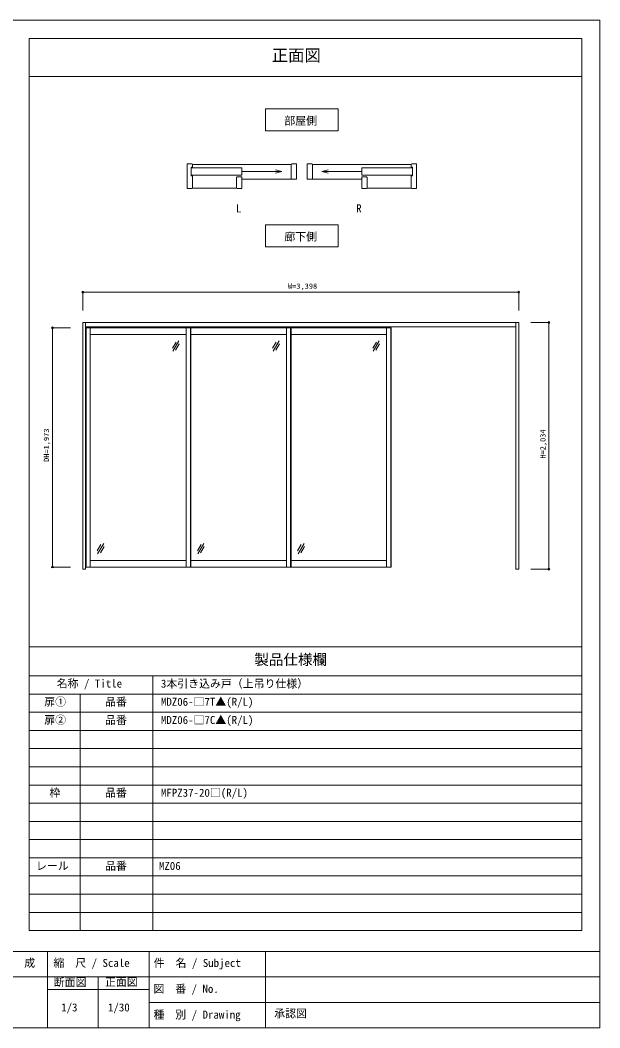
# Model space of a CAD drawing. Units: millimetres on the paper, enlarged 5 times, with parts at other scales. Extents: x -992 to 1008, y -685 to 700.
# Drawn here: x 210 to 1008, y -685 to 700 of the extents above; entities that cross this region are included whole.
import ezdxf
from ezdxf.enums import TextEntityAlignment as Align

# ---------------------------------------------------------------- set-up
doc = ezdxf.new("R2010")
doc.units = ezdxf.units.MM
doc.header["$LTSCALE"] = 5
doc.header["$PDMODE"] = 32
doc.header["$PDSIZE"] = 2.5
for name, color, linetype, lineweight in [('1-0_H-SYM', 7, 'Continuous', 20), ('1-1_0', 7, 'Continuous', 20), ('3-0', 7, 'Continuous', 20)]:
    doc.layers.add(name, color=color, linetype=linetype, lineweight=lineweight)
doc.styles.add('ＭＳ ゴシック', font='')
doc.styles.get('ＭＳ ゴシック').set_extended_font_data('MS Gothic')

msp = doc.modelspace()

# ---------------------------------------------------------------- linework, layer by layer
at = {"layer": '1-0_H-SYM'}
for p, q in [((222.5, -161.25), (222.5, 675)), ((222.5, -201.25), (982.5, -201.25))]:
    msp.add_line(p, q, dxfattribs=at)
at = {"layer": '1-1_0'}
for p, q in [((982.5, 675), (222.5, 675)), ((982.5, -551.25), (982.5, 675)), ((222.5, 622.5), (982.5, 622.5)), ((982.5, -161.25), (982.5, 622.5)), ((222.5, -551.25), (222.5, -161.25)), ((222.5, -161.25), (982.5, -161.25)), ((222.5, -161.25), (982.5, -161.25)), ((392.5, -551.25), (392.5, -201.25)), ((222.5, -226.25), (982.5, -226.25)), ((292.5, -551.25), (292.5, -226.25)), ((222.5, -251.25), (982.5, -251.25)), ((222.5, -276.25), (982.5, -276.25)), ((222.5, -301.25), (982.5, -301.25)), ((222.5, -326.25), (982.5, -326.25)), ((222.5, -351.25), (982.5, -351.25)), ((222.5, -376.25), (982.5, -376.25)), ((222.5, -401.25), (982.5, -401.25)), ((222.5, -426.25), (982.5, -426.25)), ((222.5, -451.25), (982.5, -451.25)), ((222.5, -476.25), (982.5, -476.25)), ((222.5, -501.25), (982.5, -501.25)), ((222.5, -526.25), (982.5, -526.25)), ((222.5, -551.25), (982.5, -551.25)), ((1007.5, -580), (-992.5, -580)), ((247.5, -580), (247.5, -685)), ((387.5, -580), (387.5, -685)), ((547.5, -580), (547.5, -685)), ((1007.5, -615), (-587.5, -615)), ((317.5, -615), (317.5, -685)), ((387.5, -632.5), (247.5, -632.5)), ((1007.5, -650), (387.5, -650))]:
    msp.add_line(p, q, dxfattribs=at)
msp.add_lwpolyline([(-992.5, -685), (1007.5, -685), (1007.5, 700), (-992.5, 700)], close=True, dxfattribs=at)
msp.add_lwpolyline([(222.5, -161.25), (222.5, 622.5), (982.5, 622.5)], dxfattribs=at)
at = {"layer": '3-0'}
for p, q in [((446.179, 502.594), (439.729, 502.594)), ((439.729, 468.394), (439.729, 502.594)), ((446.929, 501.694), (582.829, 501.694)), ((582.829, 501.844), (582.829, 481.294)), ((590.029, 481.294), (590.029, 502.594)), ((605.029, 481.294), (605.029, 502.594)), ((612.229, 501.844), (612.229, 481.294)), ((748.129, 501.694), (612.229, 501.694)), ((748.879, 502.594), (755.329, 502.594)), ((755.329, 468.394), (755.329, 502.594)), ((445.429, 497.794), (445.429, 486.019)), ((446.929, 497.794), (445.429, 497.794)), ((445.429, 496.894), (514.935, 496.894)), ((514.935, 486.994), (445.429, 486.994)), ((445.429, 486.019), (446.929, 486.019)), ((514.935, 496.894), (514.935, 486.994)), ((514.935, 491.944), (570.104, 491.944)), ((570.104, 491.944), (561.41, 494.273)), ((570.104, 491.944), (561.41, 489.614)), ((624.955, 491.944), (633.648, 494.273)), ((624.955, 491.944), (633.648, 489.614)), ((680.124, 491.944), (624.955, 491.944)), ((749.629, 496.894), (680.124, 496.894)), ((680.124, 496.894), (680.124, 486.994)), ((680.124, 486.994), (749.629, 486.994)), ((748.129, 497.794), (749.629, 497.794)), ((749.629, 486.019), (748.129, 486.019)), ((749.629, 497.794), (749.629, 486.019)), ((514.935, 468.394), (514.935, 484.594)), ((514.935, 481.294), (590.029, 481.294)), ((680.124, 481.294), (605.029, 481.294)), ((680.124, 468.394), (680.124, 484.594)), ((446.179, 468.394), (439.729, 468.394)), ((446.929, 469.294), (507.735, 469.294)), ((748.129, 469.294), (687.324, 469.294)), ((748.879, 468.394), (755.329, 468.394)), ((296.144, 301.056), (296.144, 326.056)), ((300.144, 284.389), (296.144, 284.389)), ((296.144, 284.389), (296.144, -54.611)), ((300.144, -54.611), (300.144, 284.389)), ((300.144, 284.389), (891.81, 284.389)), ((300.144, 278.389), (891.81, 278.389)), ((300.644, -51.611), (300.644, 277.223)), ((300.644, 277.223), (720.477, 277.223)), ((306.477, -51.611), (306.477, 277.223)), ((438.477, -51.611), (438.477, 277.223)), ((444.31, -51.611), (444.31, 277.223)), ((444.81, -51.611), (444.81, 277.223)), ((576.31, -51.611), (576.31, 277.223)), ((582.144, -51.611), (582.144, 277.223)), ((582.644, -51.611), (582.644, 277.223)), ((714.144, -51.611), (714.144, 277.223)), ((719.977, -51.611), (719.977, 277.223)), ((720.477, -51.611), (720.477, 277.223)), ((895.81, 284.389), (891.81, 284.389)), ((891.81, 284.389), (891.81, -54.611)), ((895.81, 284.389), (895.81, -54.611)), ((306.477, 268.056), (438.477, 268.056)), ((444.81, 268.056), (576.31, 268.056)), ((582.644, 268.056), (714.144, 268.056)), ((419.529, 248.97), (424.53, 257.63)), ((420.028, 244.833), (428.361, 259.267)), ((423.86, 246.47), (428.86, 255.13)), ((557.363, 248.97), (562.363, 257.63)), ((557.861, 244.833), (566.195, 259.267)), ((561.693, 246.47), (566.693, 255.13)), ((695.196, 248.97), (700.196, 257.63)), ((695.695, 244.833), (704.028, 259.267)), ((699.526, 246.47), (704.526, 255.13)), ((321.094, -20.857), (316.094, -29.518)), ((324.926, -19.221), (316.593, -33.654)), ((325.424, -23.357), (320.424, -32.018)), ((458.927, -20.857), (453.927, -29.518)), ((462.759, -19.221), (454.426, -33.654)), ((463.258, -23.357), (458.258, -32.018)), ((596.761, -20.857), (591.761, -29.518)), ((600.593, -19.221), (592.259, -33.654)), ((601.091, -23.357), (596.091, -32.018)), ((296.144, -54.611), (300.144, -54.611)), ((720.477, -51.611), (300.644, -51.611)), ((438.477, -42.444), (306.477, -42.444)), ((576.31, -42.444), (444.81, -42.444)), ((714.144, -42.444), (582.644, -42.444)), ((891.81, -54.611), (895.81, -54.611))]:
    msp.add_line(p, q, dxfattribs=at)
at = {"layer": '3-0', "color": 4, "lineweight": 9}
for p, q in [((296.144, 326.056), (895.81, 326.056)), ((296.144, 326.056), (296.144, 301.056)), ((895.81, 326.056), (895.81, 301.056)), ((254.477, 277.223), (254.477, -51.611)), ((254.477, 277.223), (279.477, 277.223)), ((937.477, 284.389), (912.477, 284.389)), ((937.477, 284.389), (937.477, -54.611)), ((254.477, -51.611), (279.477, -51.611)), ((937.477, -54.611), (912.477, -54.611))]:
    msp.add_line(p, q, dxfattribs=at)
at = {"layer": '3-0'}
for points in [[(547.529, 577.966), (647.529, 577.966), (647.529, 547.966), (547.529, 547.966)], [(547.529, 388.623), (647.529, 388.623), (647.529, 418.623), (547.529, 418.623)]]:
    msp.add_lwpolyline(points, close=True, dxfattribs=at)
for points in [[(446.179, 502.594), (446.929, 501.844), (446.929, 497.794)], [(582.829, 501.844), (583.579, 502.594), (590.029, 502.594)], [(612.229, 501.844), (611.479, 502.594), (605.029, 502.594)], [(748.879, 502.594), (748.129, 501.844), (748.129, 497.794)], [(446.179, 468.394), (446.929, 469.144), (446.929, 486.019)], [(748.879, 468.394), (748.129, 469.144), (748.129, 486.019)], [(507.735, 469.144), (507.735, 483.844), (508.485, 484.594), (514.935, 484.594)], [(687.324, 469.144), (687.324, 483.844), (686.574, 484.594), (680.124, 484.594)], [(507.735, 469.144), (508.485, 468.394), (514.935, 468.394)], [(687.324, 469.144), (686.574, 468.394), (680.124, 468.394)]]:
    msp.add_lwpolyline(points, dxfattribs=at)
at = {"layer": '3-0', "color": 5}
for p in [(296.144, 326.056), (895.81, 326.056), (254.477, 277.223), (937.477, 284.389), (254.477, -51.611), (937.477, -54.611)]:
    msp.add_point(p, dxfattribs=at)

# ---------------------------------------------------------------- texts
at = {"layer": '1-0_H-SYM', "style": 'ＭＳ ゴシック'}
for s, p in [('扉①', (243.167, -245.682)), ('品番', (326.833, -245.682)), ('MDZ06-□7T▲(R/L)', (403.667, -245.682)), ('扉②', (243.167, -270.682)), ('品番', (326.833, -270.682)), ('MDZ06-□7C▲(R/L)', (403.667, -270.682)), ('枠', (250.333, -370.682)), ('品番', (326.833, -370.682)), ('MFPZ37-20□(R/L)', (403.667, -370.682)), ('レール', (231.825, -471.18)), ('品番', (326.875, -471.25)), ('MZ06', (400.928, -471.25))]:
    msp.add_text(s, height=11, dxfattribs=at).set_placement(p, align=Align.BOTTOM_LEFT)
at = {"layer": '1-1_0', "style": 'ＭＳ ゴシック'}
for s, height, p in [('正面図', 16.5, (556.119, 638.489)), ('製品仕様欄', 14.66, (532.198, -190.536)), ('名称 / Title', 11, (260.32, -220.528)), ('3本引き込み戸（上吊り仕様）', 11, (403.667, -220.682)), ('作\u3000成', 11, (185.583, -604.606)), ('縮\u3000尺 / Scale', 11, (255.842, -604.606)), ('件\u3000名 / Subject', 11, (393.805, -604.618)), ('断面図', 11, (256.272, -631.073)), ('正面図', 11, (326.67, -630.718)), ('図\u3000番 / No.', 11, (393.387, -640.175)), ('1/3', 11, (266.458, -665.724)), ('1/30', 11, (330.833, -665.724)), ('種\u3000別 / Drawing', 11, (393.472, -675.643)), ('承認図', 11, (559.516, -674.048))]:
    msp.add_text(s, height=height, dxfattribs=at).set_placement(p, align=Align.BOTTOM_LEFT)
at = {"layer": '3-0', "style": 'ＭＳ ゴシック'}
for s, height, p in [('部屋側', 11, (573.399, 552.966)), ('L', 11, (506.959, 432.523)), ('R', 11, (672.259, 432.523)), ('廊下側', 11, (573.399, 393.623)), ('W=3,398', 7.331, (578.477, 328.556))]:
    msp.add_text(s, height=height, dxfattribs=at).set_placement(p, align=Align.BOTTOM_LEFT)
for s, p in [('DH=1,973', (251.977, 92.806)), ('H=2,034', (934.977, 97.389))]:
    msp.add_text(s, height=7.331, rotation=90, dxfattribs=at).set_placement(p, align=Align.BOTTOM_LEFT)

doc.saveas('drawing.dxf')
